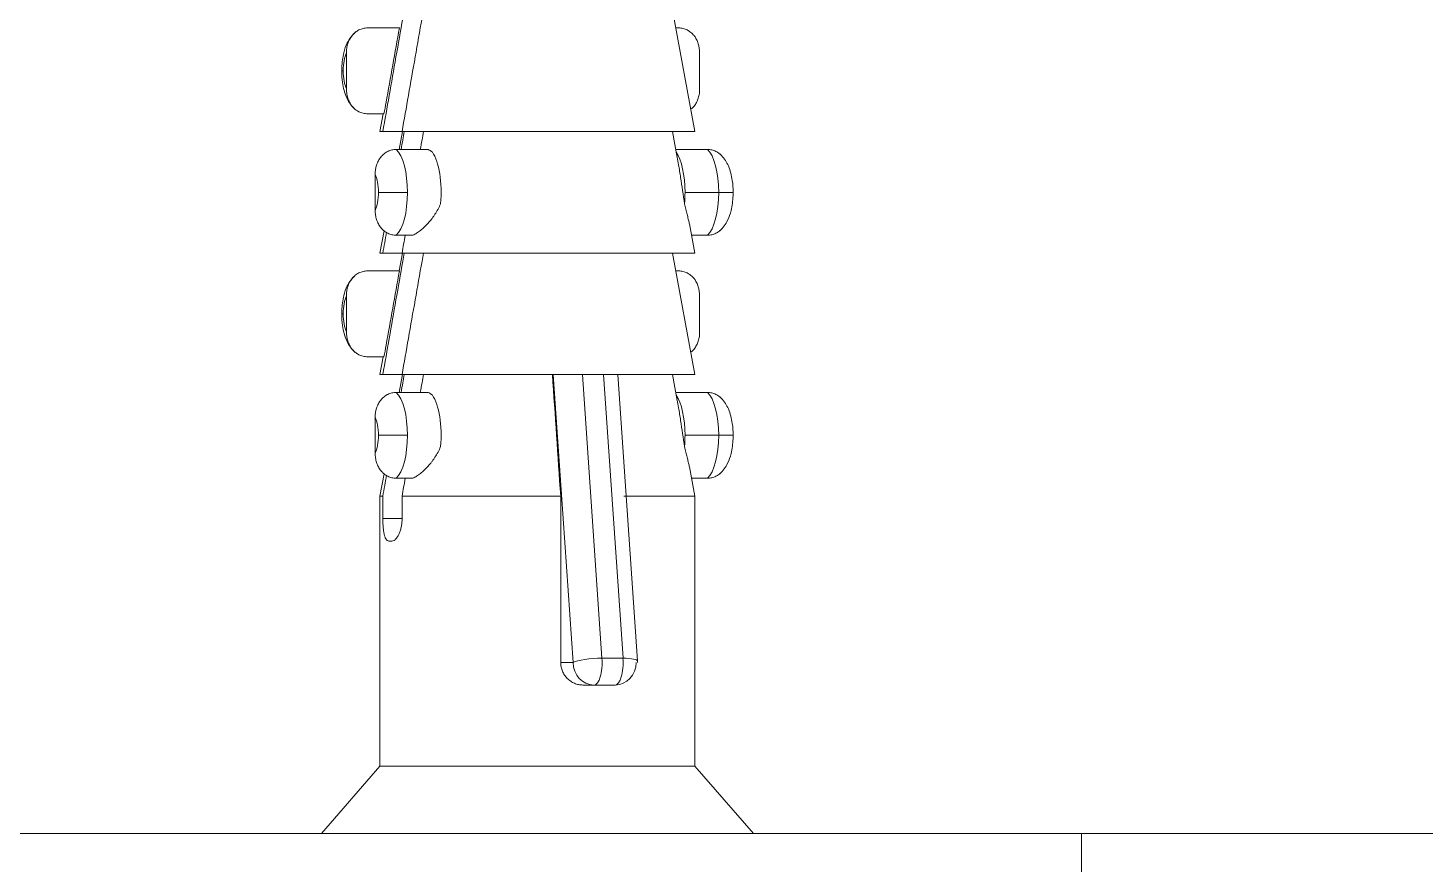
# Model space of a CAD drawing. Header units: millimetres. Extents: x 17284 to 19660, y -6011 to -2651.
# Drawn here: x 17986.48 to 18017.53, y -3353.72 to -3335.14 of the extents above; entities that cross this region are included whole.
import ezdxf

# ---------------------------------------------------------------- set-up
doc = ezdxf.new("R2010")
doc.units = ezdxf.units.MM

msp = doc.modelspace()

# ---------------------------------------------------------------- linework, layer by layer
at = {"linetype": 'Continuous', "lineweight": 18, "extrusion": (-1.22465e-16, -1, 0)}
for p, q in [((18001.307, -3337.445, 0), (18000.807, -3334.745, 0)), ((17994.029, -3335.141, 0), (17994.741, -3335.141, 0)), ((18000.945, -3335.141, 0), (18000.881, -3335.141, 0)), ((17993.562, -3335.695, 0), (17993.562, -3336.495, 0)), ((18001.412, -3335.695, 0), (18001.412, -3336.495, 0)), ((17994.029, -3337.049, 0), (17994.397, -3337.049, 0)), ((17994.381, -3337.049, 0), (17994.307, -3337.445, 0)), ((17994.372, -3337.445, 0), (17994.307, -3337.445, 0)), ((17994.372, -3337.445, 0), (17994.799, -3337.445, 0)), ((17994.807, -3337.445, 0), (17994.734, -3337.841, 0)), ((18001.307, -3337.445, 0), (17994.799, -3337.445, 0)), ((18000.914, -3338.019, 0), (18000.807, -3337.445, 0)), ((17994.67, -3337.841, 0), (17995.382, -3337.841, 0)), ((18001.585, -3337.841, 0), (18000.881, -3337.841, 0)), ((17994.203, -3339.195, 0), (17994.203, -3338.395, 0)), ((18001.307, -3340.145, 0), (18001.203, -3339.579, 0)), ((17994.399, -3339.649, 0), (17994.307, -3340.145, 0)), ((17994.67, -3339.749, 0), (17995.038, -3339.749, 0)), ((18001.585, -3339.749, 0), (18001.234, -3339.749, 0)), ((17994.372, -3340.145, 0), (17994.307, -3340.145, 0)), ((17994.372, -3340.145, 0), (17994.799, -3340.145, 0)), ((17994.807, -3340.145, 0), (17994.734, -3340.541, 0)), ((18001.307, -3340.145, 0), (17994.799, -3340.145, 0)), ((18001.307, -3342.845, 0), (18000.807, -3340.145, 0)), ((17994.029, -3340.541, 0), (17994.741, -3340.541, 0)), ((18000.945, -3340.541, 0), (18000.881, -3340.541, 0)), ((17993.562, -3341.095, 0), (17993.562, -3341.895, 0)), ((18001.412, -3341.095, 0), (18001.412, -3341.895, 0)), ((17994.029, -3342.449, 0), (17994.397, -3342.449, 0)), ((17994.381, -3342.449, 0), (17994.307, -3342.845, 0)), ((17994.372, -3342.845, 0), (17994.307, -3342.845, 0)), ((17994.372, -3342.845, 0), (17994.799, -3342.845, 0)), ((17994.807, -3342.845, 0), (17994.734, -3343.241, 0)), ((18001.307, -3342.845, 0), (17994.799, -3342.845, 0)), ((18000.033, -3349.21, 0), (17999.593, -3342.845, 0)), ((18000.914, -3343.419, 0), (18000.807, -3342.845, 0)), ((17994.67, -3343.241, 0), (17995.382, -3343.241, 0)), ((18001.585, -3343.241, 0), (18000.881, -3343.241, 0)), ((17994.203, -3344.595, 0), (17994.203, -3343.795, 0)), ((17994.399, -3345.049, 0), (17994.307, -3345.545, 0)), ((17994.67, -3345.149, 0), (17995.038, -3345.149, 0)), ((18001.307, -3345.545, 0), (18001.203, -3344.979, 0)), ((18001.585, -3345.149, 0), (18001.234, -3345.149, 0)), ((17994.372, -3345.545, 0), (17994.307, -3345.545, 0)), ((17994.307, -3345.545, 0), (17994.307, -3351.545, 0)), ((17994.372, -3345.545, 0), (17994.372, -3346.045, 0)), ((17994.799, -3345.545, 0), (17998.324, -3345.545, 0)), ((17994.799, -3345.545, 0), (17994.799, -3346.045, 0)), ((17998.324, -3349.245, 0), (17998.324, -3345.545, 0)), ((17999.725, -3345.545, 0), (18001.307, -3345.545, 0)), ((18001.307, -3351.545, 0), (18001.307, -3345.545, 0)), ((17994.574, -3346.545, 0), (17994.502, -3346.545, 0)), ((17999.067, -3349.745, 0), (17998.817, -3349.745, 0)), ((17999.067, -3349.745, 0), (17999.534, -3349.745, 0)), ((17994.307, -3351.545, 0), (17993.007, -3353.045, 0)), ((17994.307, -3351.545, 0), (17999.053, -3351.545, 0)), ((18001.307, -3351.545, 0), (17999.053, -3351.545, 0)), ((18002.607, -3353.045, 0), (18001.307, -3351.545, 0)), ((18023.801, -3353.045), (17754.518, -3353.045))]:
    msp.add_line(p, q, dxfattribs=at)
at = {"linetype": 'Continuous', "lineweight": 13, "extrusion": (-1.22465e-16, -1, 0)}
for p, q in [((17993.458, -3336.095, 0), (17993.491, -3336.095, 0)), ((17994.919, -3338.795, 0), (17994.274, -3338.795, 0)), ((18001.835, -3338.795, 0), (18001.087, -3338.795, 0)), ((18001.835, -3338.795, 0), (18002.157, -3338.795, 0)), ((17993.458, -3341.495, 0), (17993.491, -3341.495, 0)), ((17998.599, -3349.245, 0), (17998.157, -3342.845, 0)), ((17998.806, -3342.845, 0), (17999.241, -3349.15, 0)), ((17999.709, -3349.15, 0), (17999.273, -3342.845, 0)), ((17994.919, -3344.195, 0), (17994.274, -3344.195, 0)), ((18001.835, -3344.195, 0), (18001.087, -3344.195, 0)), ((18001.835, -3344.195, 0), (18002.157, -3344.195, 0)), ((17994.372, -3346.045, 0), (17994.799, -3346.045, 0)), ((17999.241, -3349.15, 0), (17999.709, -3349.15, 0)), ((17998.324, -3349.245, 0), (17998.599, -3349.245, 0))]:
    msp.add_line(p, q, dxfattribs=at)
at = {"linetype": 'Continuous', "lineweight": 18, "extrusion": (-1, -2.22045e-16, 0)}
msp.add_line((18009.901, -3412.281, 0), (18009.901, -3353.045, 0), dxfattribs=at)
at = {"linetype": 'Continuous', "lineweight": 18}
msp.add_arc((17999.534, -3349.245, 0), 0.5, 0, 3.95, dxfattribs=at)
at = {"linetype": 'Continuous', "lineweight": 13}
for centre, major_axis, ratio, start_param, end_param in [((17993.669, -3336.095, 0), (0, -0.5), 0.355976, 3.785094, 4.712389), ((17993.669, -3336.095, 0), (0, -0.5), 0.355976, 4.712389, 5.639684), ((17994.563, -3338.795, 0), (0, 1), 0.355976, 4.712389, 5.978493), ((18001.479, -3338.795, 0), (0, -1), 0.355976, 1.570796, 2.8369), ((17994.096, -3338.795, 0), (0, -0.5), 0.355976, 1.570796, 2.498092), ((17994.096, -3338.795, 0), (0, -0.5), 0.355976, 0.643501, 1.570796), ((17994.563, -3338.795, 0), (0, 1), 0.355976, 3.446285, 4.712389), ((18001.479, -3338.795, 0), (0, -1), 0.355976, 0.304693, 1.570796), ((17993.669, -3341.495, 0), (0, -0.5), 0.355976, 3.785094, 4.712389), ((17993.669, -3341.495, 0), (0, -0.5), 0.355976, 4.712389, 5.639684), ((17994.563, -3344.195, 0), (0, 1), 0.355976, 4.712389, 5.978493), ((18001.479, -3344.195, 0), (0, -1), 0.355976, 1.570796, 2.8369), ((17994.096, -3344.195, 0), (0, -0.5), 0.355976, 1.570796, 2.498092), ((17994.096, -3344.195, 0), (0, -0.5), 0.355976, 0.643501, 1.570796), ((17994.563, -3344.195, 0), (0, 1), 0.355976, 3.446285, 4.712389), ((18001.479, -3344.195, 0), (0, -1), 0.355976, 0.304693, 1.570796), ((17999.067, -3349.245, 0), (0.499, 0.034), 0.177949, 1.200653, 2.771449), ((17999.067, -3349.245, 0), (0, 0.5), 0.355976, 3.141593, 4.903982), ((17999.534, -3349.245, 0), (0, -0.5), 0.355976, 0, 1.762389), ((17999.534, -3349.245, 0), (0.499, 0.034), 0.177949, 0.000027, 1.200653), ((17999.067, -3349.245, 0), (0, -0.5), 0.934495, 4.712389, 6.283185)]:
    msp.add_ellipse(centre, major_axis=major_axis, ratio=ratio, start_param=start_param, end_param=end_param, dxfattribs=at)
at = {"linetype": 'Continuous', "lineweight": 18}
for centre, major_axis, ratio, start_param, end_param in [((17995.311, -3338.795, 0), (0, 1), 0.355976, 4.457766, 5.814651), ((18000.731, -3338.795, 0), (0, 1), 0.355976, 4.712389, 5.814651), ((18000.731, -3338.795, 0), (0, 1), 0.355976, 4.457766, 4.712389), ((17995.311, -3344.195, 0), (0, 1), 0.355976, 4.457766, 5.814651), ((18000.731, -3344.195, 0), (0, 1), 0.355976, 4.712389, 5.814651), ((18000.731, -3344.195, 0), (0, 1), 0.355976, 4.457766, 4.712389), ((17999.534, -3349.245, 0), (0, -0.5), 0.934495, 0, 1.570796)]:
    msp.add_ellipse(centre, major_axis=major_axis, ratio=ratio, start_param=start_param, end_param=end_param, dxfattribs=at)
for points, knots in [([(17994.847, -3334.745, 0), (17994.836, -3334.806, 0), (17994.826, -3334.866, 0), (17994.714, -3335.499, 0), (17994.613, -3336.07, 0), (17994.466, -3336.91, 0), (17994.419, -3337.177, 0), (17994.372, -3337.445, 0)], [0, 0, 0, 0, 0.067447, 0.067447, 0.702741, 0.702741, 1, 1, 1, 1]), ([(17995.274, -3334.745, 0), (17995.263, -3334.806, 0), (17995.253, -3334.866, 0), (17995.141, -3335.499, 0), (17995.04, -3336.07, 0), (17994.893, -3336.91, 0), (17994.846, -3337.177, 0), (17994.799, -3337.445, 0)], [0, 0, 0, 0, 0.067447, 0.067447, 0.702741, 0.702741, 1, 1, 1, 1]), ([(17993.758, -3335.238, 0), (17993.684, -3335.308, 0), (17993.578, -3335.448, 0), (17993.491, -3335.711, 0), (17993.461, -3335.931, 0), (17993.458, -3336.07, 0), (17993.458, -3336.095, 0)], [0, 0, 0, 0, 0.327084, 0.583022, 0.924325, 1, 1, 1, 1]), ([(17994.029, -3335.141, 0), (17993.997, -3335.141, 0), (17993.965, -3335.145, 0), (17993.917, -3335.156, 0), (17993.902, -3335.161, 0), (17993.871, -3335.172, 0), (17993.856, -3335.178, 0), (17993.812, -3335.2, 0), (17993.784, -3335.218, 0), (17993.751, -3335.244, 0), (17993.745, -3335.25, 0), (17993.733, -3335.261, 0), (17993.714, -3335.278, 0), (17993.686, -3335.309, 0), (17993.667, -3335.337, 0), (17993.648, -3335.365, 0), (17993.639, -3335.38, 0), (17993.615, -3335.425, 0), (17993.602, -3335.457, 0), (17993.587, -3335.506, 0), (17993.582, -3335.523, 0), (17993.575, -3335.557, 0), (17993.572, -3335.574, 0), (17993.564, -3335.625, 0), (17993.562, -3335.66, 0), (17993.562, -3335.695, 0)], [0, 0, 0, 0, 0.125, 0.125, 0.1875, 0.1875, 0.25, 0.25, 0.375, 0.375, 0.40625, 0.40625, 0.4375, 0.5, 0.5625, 0.5625, 0.625, 0.625, 0.75, 0.75, 0.8125, 0.8125, 0.875, 0.875, 1, 1, 1, 1]), ([(17994.741, -3335.141, 0), (17994.641, -3335.692, 0), (17994.542, -3336.243, 0), (17994.428, -3336.879, 0), (17994.413, -3336.964, 0), (17994.397, -3337.049, 0)], [0, 0, 0, 0, 0.866606, 0.866606, 1, 1, 1, 1]), ([(18001.412, -3335.695, 0), (18001.412, -3335.625, 0), (18001.403, -3335.557, 0), (18001.377, -3335.475, 0), (18001.372, -3335.458, 0), (18001.358, -3335.426, 0), (18001.344, -3335.395, 0), (18001.327, -3335.366, 0), (18001.313, -3335.345, 0), (18001.308, -3335.338, 0), (18001.298, -3335.324, 0), (18001.293, -3335.317, 0), (18001.266, -3335.284, 0), (18001.243, -3335.261, 0), (18001.204, -3335.229, 0), (18001.191, -3335.219, 0), (18001.17, -3335.206, 0), (18001.163, -3335.202, 0), (18001.148, -3335.193, 0), (18001.141, -3335.189, 0), (18001.104, -3335.171, 0), (18001.074, -3335.16, 0), (18001.026, -3335.149, 0), (18001.01, -3335.146, 0), (18000.977, -3335.142, 0), (18000.961, -3335.141, 0), (18000.945, -3335.141, 0)], [0, 0, 0, 0, 0.25, 0.25, 0.3125, 0.3125, 0.375, 0.4375, 0.4375, 0.46875, 0.46875, 0.5, 0.5, 0.625, 0.625, 0.6875, 0.6875, 0.71875, 0.71875, 0.75, 0.75, 0.875, 0.875, 0.9375, 0.9375, 1, 1, 1, 1]), ([(17993.458, -3336.095, 0), (17993.458, -3336.186, 0), (17993.473, -3336.392, 0), (17993.545, -3336.673, 0), (17993.66, -3336.862, 0), (17993.744, -3336.939, 0), (17993.758, -3336.952, 0)], [0, 0, 0, 0, 0.265683, 0.628412, 0.938194, 1, 1, 1, 1]), ([(17993.562, -3336.495, 0), (17993.562, -3336.565, 0), (17993.571, -3336.633, 0), (17993.597, -3336.715, 0), (17993.603, -3336.732, 0), (17993.616, -3336.764, 0), (17993.63, -3336.794, 0), (17993.647, -3336.824, 0), (17993.661, -3336.845, 0), (17993.666, -3336.852, 0), (17993.676, -3336.866, 0), (17993.681, -3336.873, 0), (17993.708, -3336.906, 0), (17993.731, -3336.929, 0), (17993.77, -3336.961, 0), (17993.783, -3336.97, 0), (17993.804, -3336.984, 0), (17993.811, -3336.988, 0), (17993.826, -3336.996, 0), (17993.833, -3337, 0), (17993.87, -3337.019, 0), (17993.9, -3337.03, 0), (17993.948, -3337.041, 0), (17993.964, -3337.044, 0), (17993.997, -3337.048, 0), (17994.013, -3337.049, 0), (17994.029, -3337.049, 0)], [0, 0, 0, 0, 0.25, 0.25, 0.3125, 0.3125, 0.375, 0.4375, 0.4375, 0.46875, 0.46875, 0.5, 0.5, 0.625, 0.625, 0.6875, 0.6875, 0.71875, 0.71875, 0.75, 0.75, 0.875, 0.875, 0.9375, 0.9375, 1, 1, 1, 1]), ([(18001.217, -3336.95, 0), (18001.223, -3336.945, 0), (18001.229, -3336.94, 0), (18001.241, -3336.929, 0), (18001.26, -3336.912, 0), (18001.288, -3336.88, 0), (18001.308, -3336.853, 0), (18001.326, -3336.825, 0), (18001.335, -3336.81, 0), (18001.359, -3336.764, 0), (18001.372, -3336.733, 0), (18001.387, -3336.683, 0), (18001.392, -3336.667, 0), (18001.399, -3336.633, 0), (18001.403, -3336.616, 0), (18001.41, -3336.564, 0), (18001.412, -3336.53, 0), (18001.412, -3336.495, 0)], [0, 0, 0, 0, 0.048883, 0.048883, 0.098942, 0.199059, 0.299177, 0.299177, 0.399294, 0.399294, 0.59953, 0.59953, 0.699647, 0.699647, 0.799765, 0.799765, 1, 1, 1, 1]), ([(17994.847, -3337.445, 0), (17994.836, -3337.506, 0), (17994.826, -3337.566, 0), (17994.802, -3337.698, 0), (17994.79, -3337.77, 0), (17994.777, -3337.841, 0)], [0, 0, 0, 0, 0.459752, 0.459752, 1, 1, 1, 1]), ([(17995.274, -3337.445, 0), (17995.263, -3337.506, 0), (17995.253, -3337.566, 0), (17995.229, -3337.698, 0), (17995.217, -3337.77, 0), (17995.204, -3337.841, 0)], [0, 0, 0, 0, 0.459752, 0.459752, 1, 1, 1, 1]), ([(17994.203, -3338.395, 0), (17994.203, -3338.325, 0), (17994.212, -3338.257, 0), (17994.237, -3338.175, 0), (17994.243, -3338.158, 0), (17994.256, -3338.126, 0), (17994.271, -3338.095, 0), (17994.288, -3338.066, 0), (17994.302, -3338.045, 0), (17994.307, -3338.038, 0), (17994.317, -3338.024, 0), (17994.322, -3338.017, 0), (17994.349, -3337.984, 0), (17994.372, -3337.961, 0), (17994.411, -3337.929, 0), (17994.424, -3337.919, 0), (17994.445, -3337.906, 0), (17994.452, -3337.902, 0), (17994.467, -3337.893, 0), (17994.474, -3337.889, 0), (17994.511, -3337.871, 0), (17994.541, -3337.86, 0), (17994.589, -3337.849, 0), (17994.605, -3337.846, 0), (17994.637, -3337.842, 0), (17994.654, -3337.841, 0), (17994.67, -3337.841, 0)], [0, 0, 0, 0, 0.25, 0.25, 0.3125, 0.3125, 0.375, 0.4375, 0.4375, 0.46875, 0.46875, 0.5, 0.5, 0.625, 0.625, 0.6875, 0.6875, 0.71875, 0.71875, 0.75, 0.75, 0.875, 0.875, 0.9375, 0.9375, 1, 1, 1, 1]), ([(18000.913, -3338.016, 0), (18000.923, -3338.071, 0), (18000.933, -3338.127, 0), (18000.959, -3338.276, 0), (18000.975, -3338.371, 0), (18001.02, -3338.658, 0), (18001.048, -3338.852, 0), (18001.076, -3339.047, 0)], [0, 0, 0, 0, 0.164651, 0.164651, 0.4431, 0.4431, 1, 1, 1, 1]), ([(18001.585, -3337.841, 0), (18001.618, -3337.841, 0), (18001.65, -3337.845, 0), (18001.698, -3337.856, 0), (18001.713, -3337.861, 0), (18001.744, -3337.872, 0), (18001.759, -3337.878, 0), (18001.803, -3337.9, 0), (18001.831, -3337.918, 0), (18001.86, -3337.941, 0), (18001.863, -3337.944, 0), (18001.866, -3337.946, 0)], [0, 0, 0, 0, 0.321117, 0.321117, 0.481676, 0.481676, 0.642235, 0.642235, 0.963352, 0.963352, 1, 1, 1, 1]), ([(18002.157, -3338.795, 0), (18002.157, -3338.704, 0), (18002.141, -3338.498, 0), (18002.07, -3338.217, 0), (18001.954, -3338.028, 0), (18001.871, -3337.95, 0), (18001.857, -3337.938, 0)], [0, 0, 0, 0, 0.265683, 0.628412, 0.938194, 1, 1, 1, 1]), ([(18001.857, -3339.652, 0), (18001.931, -3339.582, 0), (18002.037, -3339.441, 0), (18002.124, -3339.179, 0), (18002.154, -3338.958, 0), (18002.157, -3338.82, 0), (18002.157, -3338.795, 0)], [0, 0, 0, 0, 0.327084, 0.583022, 0.924325, 1, 1, 1, 1]), ([(17994.67, -3339.749, 0), (17994.637, -3339.749, 0), (17994.605, -3339.745, 0), (17994.558, -3339.734, 0), (17994.542, -3339.729, 0), (17994.512, -3339.718, 0), (17994.496, -3339.711, 0), (17994.452, -3339.69, 0), (17994.425, -3339.672, 0), (17994.392, -3339.646, 0), (17994.386, -3339.64, 0), (17994.373, -3339.629, 0), (17994.355, -3339.612, 0), (17994.327, -3339.58, 0), (17994.307, -3339.553, 0), (17994.289, -3339.525, 0), (17994.28, -3339.51, 0), (17994.256, -3339.464, 0), (17994.243, -3339.433, 0), (17994.227, -3339.383, 0), (17994.223, -3339.367, 0), (17994.215, -3339.333, 0), (17994.212, -3339.316, 0), (17994.205, -3339.264, 0), (17994.203, -3339.23, 0), (17994.203, -3339.195, 0)], [0, 0, 0, 0, 0.125, 0.125, 0.1875, 0.1875, 0.25, 0.25, 0.375, 0.375, 0.40625, 0.40625, 0.4375, 0.5, 0.5625, 0.5625, 0.625, 0.625, 0.75, 0.75, 0.8125, 0.8125, 0.875, 0.875, 1, 1, 1, 1]), ([(17995.655, -3339.047, 0), (17995.638, -3339.089, 0), (17995.618, -3339.129, 0), (17995.577, -3339.208, 0), (17995.554, -3339.245, 0), (17995.519, -3339.3, 0), (17995.507, -3339.318, 0), (17995.482, -3339.353, 0), (17995.469, -3339.371, 0), (17995.43, -3339.421, 0), (17995.404, -3339.453, 0), (17995.349, -3339.513, 0), (17995.322, -3339.541, 0), (17995.279, -3339.581, 0), (17995.265, -3339.594, 0), (17995.236, -3339.618, 0), (17995.222, -3339.63, 0), (17995.179, -3339.664, 0), (17995.151, -3339.684, 0), (17995.094, -3339.72, 0), (17995.066, -3339.736, 0), (17995.038, -3339.749, 0)], [0, 0, 0, 0, 0.125, 0.125, 0.25, 0.25, 0.3125, 0.3125, 0.375, 0.375, 0.5, 0.5, 0.625, 0.625, 0.6875, 0.6875, 0.75, 0.75, 0.875, 0.875, 1, 1, 1, 1]), ([(18001.076, -3339.047, 0), (18001.085, -3339.089, 0), (18001.095, -3339.129, 0), (18001.115, -3339.208, 0), (18001.124, -3339.245, 0), (18001.138, -3339.3, 0), (18001.142, -3339.318, 0), (18001.151, -3339.353, 0), (18001.155, -3339.371, 0), (18001.168, -3339.421, 0), (18001.175, -3339.453, 0), (18001.189, -3339.513, 0), (18001.195, -3339.541, 0), (18001.202, -3339.574, 0), (18001.203, -3339.579, 0), (18001.204, -3339.585, 0)], [0, 0, 0, 0, 0.191612, 0.191612, 0.383225, 0.383225, 0.479031, 0.479031, 0.574837, 0.574837, 0.766449, 0.766449, 0.958061, 0.958061, 1, 1, 1, 1]), ([(18001.896, -3339.615, 0), (18001.884, -3339.627, 0), (18001.871, -3339.639, 0), (18001.845, -3339.661, 0), (18001.831, -3339.67, 0), (18001.811, -3339.684, 0), (18001.803, -3339.688, 0), (18001.789, -3339.696, 0), (18001.782, -3339.7, 0), (18001.745, -3339.719, 0), (18001.714, -3339.73, 0), (18001.667, -3339.741, 0), (18001.651, -3339.744, 0), (18001.618, -3339.748, 0), (18001.602, -3339.749, 0), (18001.585, -3339.749, 0)], [0, 0, 0, 0, 0.148816, 0.148816, 0.29068, 0.29068, 0.361612, 0.361612, 0.432544, 0.432544, 0.716272, 0.716272, 0.858136, 0.858136, 1, 1, 1, 1]), ([(17994.847, -3340.145, 0), (17994.836, -3340.206, 0), (17994.826, -3340.266, 0), (17994.714, -3340.899, 0), (17994.613, -3341.47, 0), (17994.466, -3342.31, 0), (17994.419, -3342.577, 0), (17994.372, -3342.845, 0)], [0, 0, 0, 0, 0.067447, 0.067447, 0.702741, 0.702741, 1, 1, 1, 1]), ([(17995.274, -3340.145, 0), (17995.263, -3340.206, 0), (17995.253, -3340.266, 0), (17995.141, -3340.899, 0), (17995.04, -3341.47, 0), (17994.893, -3342.31, 0), (17994.846, -3342.577, 0), (17994.799, -3342.845, 0)], [0, 0, 0, 0, 0.067447, 0.067447, 0.702741, 0.702741, 1, 1, 1, 1]), ([(17994.029, -3340.541, 0), (17993.997, -3340.541, 0), (17993.965, -3340.545, 0), (17993.917, -3340.556, 0), (17993.902, -3340.561, 0), (17993.871, -3340.572, 0), (17993.856, -3340.578, 0), (17993.812, -3340.6, 0), (17993.784, -3340.618, 0), (17993.751, -3340.644, 0), (17993.745, -3340.65, 0), (17993.733, -3340.661, 0), (17993.714, -3340.678, 0), (17993.686, -3340.709, 0), (17993.667, -3340.737, 0), (17993.648, -3340.765, 0), (17993.639, -3340.78, 0), (17993.615, -3340.825, 0), (17993.602, -3340.857, 0), (17993.587, -3340.906, 0), (17993.582, -3340.923, 0), (17993.575, -3340.957, 0), (17993.572, -3340.974, 0), (17993.564, -3341.025, 0), (17993.562, -3341.06, 0), (17993.562, -3341.095, 0)], [0, 0, 0, 0, 0.125, 0.125, 0.1875, 0.1875, 0.25, 0.25, 0.375, 0.375, 0.40625, 0.40625, 0.4375, 0.5, 0.5625, 0.5625, 0.625, 0.625, 0.75, 0.75, 0.8125, 0.8125, 0.875, 0.875, 1, 1, 1, 1]), ([(17994.741, -3340.541, 0), (17994.641, -3341.092, 0), (17994.542, -3341.643, 0), (17994.428, -3342.279, 0), (17994.413, -3342.364, 0), (17994.397, -3342.449, 0)], [0, 0, 0, 0, 0.866606, 0.866606, 1, 1, 1, 1]), ([(18001.412, -3341.095, 0), (18001.412, -3341.025, 0), (18001.403, -3340.957, 0), (18001.377, -3340.875, 0), (18001.372, -3340.858, 0), (18001.358, -3340.826, 0), (18001.344, -3340.795, 0), (18001.327, -3340.766, 0), (18001.313, -3340.745, 0), (18001.308, -3340.738, 0), (18001.298, -3340.724, 0), (18001.293, -3340.717, 0), (18001.266, -3340.684, 0), (18001.243, -3340.661, 0), (18001.204, -3340.629, 0), (18001.191, -3340.619, 0), (18001.17, -3340.606, 0), (18001.163, -3340.602, 0), (18001.148, -3340.593, 0), (18001.141, -3340.589, 0), (18001.104, -3340.571, 0), (18001.074, -3340.56, 0), (18001.026, -3340.549, 0), (18001.01, -3340.546, 0), (18000.977, -3340.542, 0), (18000.961, -3340.541, 0), (18000.945, -3340.541, 0)], [0, 0, 0, 0, 0.25, 0.25, 0.3125, 0.3125, 0.375, 0.4375, 0.4375, 0.46875, 0.46875, 0.5, 0.5, 0.625, 0.625, 0.6875, 0.6875, 0.71875, 0.71875, 0.75, 0.75, 0.875, 0.875, 0.9375, 0.9375, 1, 1, 1, 1]), ([(17993.758, -3340.638, 0), (17993.684, -3340.708, 0), (17993.578, -3340.848, 0), (17993.491, -3341.111, 0), (17993.461, -3341.331, 0), (17993.458, -3341.47, 0), (17993.458, -3341.495, 0)], [0, 0, 0, 0, 0.327084, 0.583022, 0.924325, 1, 1, 1, 1]), ([(17993.458, -3341.495, 0), (17993.458, -3341.586, 0), (17993.473, -3341.792, 0), (17993.545, -3342.073, 0), (17993.66, -3342.262, 0), (17993.744, -3342.339, 0), (17993.758, -3342.352, 0)], [0, 0, 0, 0, 0.265683, 0.628412, 0.938194, 1, 1, 1, 1]), ([(17993.562, -3341.895, 0), (17993.562, -3341.965, 0), (17993.571, -3342.033, 0), (17993.597, -3342.115, 0), (17993.603, -3342.132, 0), (17993.616, -3342.164, 0), (17993.63, -3342.194, 0), (17993.647, -3342.224, 0), (17993.661, -3342.245, 0), (17993.666, -3342.252, 0), (17993.676, -3342.266, 0), (17993.681, -3342.273, 0), (17993.708, -3342.306, 0), (17993.731, -3342.329, 0), (17993.77, -3342.361, 0), (17993.783, -3342.37, 0), (17993.804, -3342.384, 0), (17993.811, -3342.388, 0), (17993.826, -3342.396, 0), (17993.833, -3342.4, 0), (17993.87, -3342.419, 0), (17993.9, -3342.43, 0), (17993.948, -3342.441, 0), (17993.964, -3342.444, 0), (17993.997, -3342.448, 0), (17994.013, -3342.449, 0), (17994.029, -3342.449, 0)], [0, 0, 0, 0, 0.25, 0.25, 0.3125, 0.3125, 0.375, 0.4375, 0.4375, 0.46875, 0.46875, 0.5, 0.5, 0.625, 0.625, 0.6875, 0.6875, 0.71875, 0.71875, 0.75, 0.75, 0.875, 0.875, 0.9375, 0.9375, 1, 1, 1, 1]), ([(18001.217, -3342.35, 0), (18001.223, -3342.345, 0), (18001.229, -3342.34, 0), (18001.241, -3342.329, 0), (18001.26, -3342.312, 0), (18001.288, -3342.28, 0), (18001.308, -3342.253, 0), (18001.326, -3342.225, 0), (18001.335, -3342.21, 0), (18001.359, -3342.164, 0), (18001.372, -3342.133, 0), (18001.387, -3342.083, 0), (18001.392, -3342.067, 0), (18001.399, -3342.033, 0), (18001.403, -3342.016, 0), (18001.41, -3341.964, 0), (18001.412, -3341.93, 0), (18001.412, -3341.895, 0)], [0, 0, 0, 0, 0.048883, 0.048883, 0.098942, 0.199059, 0.299177, 0.299177, 0.399294, 0.399294, 0.59953, 0.59953, 0.699647, 0.699647, 0.799765, 0.799765, 1, 1, 1, 1]), ([(17994.847, -3342.845, 0), (17994.836, -3342.906, 0), (17994.826, -3342.966, 0), (17994.802, -3343.098, 0), (17994.79, -3343.17, 0), (17994.777, -3343.241, 0)], [0, 0, 0, 0, 0.459752, 0.459752, 1, 1, 1, 1]), ([(17995.274, -3342.845, 0), (17995.263, -3342.906, 0), (17995.253, -3342.966, 0), (17995.229, -3343.098, 0), (17995.217, -3343.17, 0), (17995.204, -3343.241, 0)], [0, 0, 0, 0, 0.459752, 0.459752, 1, 1, 1, 1]), ([(17994.203, -3343.795, 0), (17994.203, -3343.725, 0), (17994.212, -3343.657, 0), (17994.237, -3343.575, 0), (17994.243, -3343.558, 0), (17994.256, -3343.526, 0), (17994.271, -3343.495, 0), (17994.288, -3343.466, 0), (17994.302, -3343.445, 0), (17994.307, -3343.438, 0), (17994.317, -3343.424, 0), (17994.322, -3343.417, 0), (17994.349, -3343.384, 0), (17994.372, -3343.361, 0), (17994.411, -3343.329, 0), (17994.424, -3343.319, 0), (17994.445, -3343.306, 0), (17994.452, -3343.302, 0), (17994.467, -3343.293, 0), (17994.474, -3343.289, 0), (17994.511, -3343.271, 0), (17994.541, -3343.26, 0), (17994.589, -3343.249, 0), (17994.605, -3343.246, 0), (17994.637, -3343.242, 0), (17994.654, -3343.241, 0), (17994.67, -3343.241, 0)], [0, 0, 0, 0, 0.25, 0.25, 0.3125, 0.3125, 0.375, 0.4375, 0.4375, 0.46875, 0.46875, 0.5, 0.5, 0.625, 0.625, 0.6875, 0.6875, 0.71875, 0.71875, 0.75, 0.75, 0.875, 0.875, 0.9375, 0.9375, 1, 1, 1, 1]), ([(18001.585, -3343.241, 0), (18001.618, -3343.241, 0), (18001.65, -3343.245, 0), (18001.698, -3343.256, 0), (18001.713, -3343.261, 0), (18001.744, -3343.272, 0), (18001.759, -3343.278, 0), (18001.803, -3343.3, 0), (18001.831, -3343.318, 0), (18001.86, -3343.341, 0), (18001.863, -3343.344, 0), (18001.866, -3343.346, 0)], [0, 0, 0, 0, 0.321117, 0.321117, 0.481676, 0.481676, 0.642235, 0.642235, 0.963352, 0.963352, 1, 1, 1, 1]), ([(18002.157, -3344.195, 0), (18002.157, -3344.104, 0), (18002.141, -3343.898, 0), (18002.07, -3343.617, 0), (18001.954, -3343.428, 0), (18001.871, -3343.35, 0), (18001.857, -3343.338, 0)], [0, 0, 0, 0, 0.265683, 0.628412, 0.938194, 1, 1, 1, 1]), ([(18000.913, -3343.416, 0), (18000.923, -3343.471, 0), (18000.933, -3343.527, 0), (18000.959, -3343.676, 0), (18000.975, -3343.771, 0), (18001.02, -3344.058, 0), (18001.048, -3344.252, 0), (18001.076, -3344.447, 0)], [0, 0, 0, 0, 0.164651, 0.164651, 0.4431, 0.4431, 1, 1, 1, 1]), ([(18001.857, -3345.052, 0), (18001.931, -3344.982, 0), (18002.037, -3344.841, 0), (18002.124, -3344.579, 0), (18002.154, -3344.358, 0), (18002.157, -3344.22, 0), (18002.157, -3344.195, 0)], [0, 0, 0, 0, 0.327084, 0.583022, 0.924325, 1, 1, 1, 1]), ([(17995.655, -3344.447, 0), (17995.638, -3344.489, 0), (17995.618, -3344.529, 0), (17995.577, -3344.608, 0), (17995.554, -3344.645, 0), (17995.519, -3344.7, 0), (17995.507, -3344.718, 0), (17995.482, -3344.753, 0), (17995.469, -3344.771, 0), (17995.43, -3344.821, 0), (17995.404, -3344.853, 0), (17995.349, -3344.913, 0), (17995.322, -3344.941, 0), (17995.279, -3344.981, 0), (17995.265, -3344.994, 0), (17995.236, -3345.018, 0), (17995.222, -3345.03, 0), (17995.179, -3345.064, 0), (17995.151, -3345.084, 0), (17995.094, -3345.12, 0), (17995.066, -3345.136, 0), (17995.038, -3345.149, 0)], [0, 0, 0, 0, 0.125, 0.125, 0.25, 0.25, 0.3125, 0.3125, 0.375, 0.375, 0.5, 0.5, 0.625, 0.625, 0.6875, 0.6875, 0.75, 0.75, 0.875, 0.875, 1, 1, 1, 1]), ([(18001.076, -3344.447, 0), (18001.085, -3344.489, 0), (18001.095, -3344.529, 0), (18001.115, -3344.608, 0), (18001.124, -3344.645, 0), (18001.138, -3344.7, 0), (18001.142, -3344.718, 0), (18001.151, -3344.753, 0), (18001.155, -3344.771, 0), (18001.168, -3344.821, 0), (18001.175, -3344.853, 0), (18001.189, -3344.913, 0), (18001.195, -3344.941, 0), (18001.202, -3344.974, 0), (18001.203, -3344.979, 0), (18001.204, -3344.985, 0)], [0, 0, 0, 0, 0.191612, 0.191612, 0.383225, 0.383225, 0.479031, 0.479031, 0.574837, 0.574837, 0.766449, 0.766449, 0.958061, 0.958061, 1, 1, 1, 1]), ([(17994.67, -3345.149, 0), (17994.637, -3345.149, 0), (17994.605, -3345.145, 0), (17994.558, -3345.134, 0), (17994.542, -3345.129, 0), (17994.512, -3345.118, 0), (17994.496, -3345.111, 0), (17994.452, -3345.09, 0), (17994.425, -3345.072, 0), (17994.392, -3345.046, 0), (17994.386, -3345.04, 0), (17994.373, -3345.029, 0), (17994.355, -3345.012, 0), (17994.327, -3344.98, 0), (17994.307, -3344.953, 0), (17994.289, -3344.925, 0), (17994.28, -3344.91, 0), (17994.256, -3344.864, 0), (17994.243, -3344.833, 0), (17994.227, -3344.783, 0), (17994.223, -3344.767, 0), (17994.215, -3344.733, 0), (17994.212, -3344.716, 0), (17994.205, -3344.664, 0), (17994.203, -3344.63, 0), (17994.203, -3344.595, 0)], [0, 0, 0, 0, 0.125, 0.125, 0.1875, 0.1875, 0.25, 0.25, 0.375, 0.375, 0.40625, 0.40625, 0.4375, 0.5, 0.5625, 0.5625, 0.625, 0.625, 0.75, 0.75, 0.8125, 0.8125, 0.875, 0.875, 1, 1, 1, 1]), ([(18001.896, -3345.015, 0), (18001.884, -3345.027, 0), (18001.871, -3345.039, 0), (18001.845, -3345.061, 0), (18001.831, -3345.07, 0), (18001.811, -3345.084, 0), (18001.803, -3345.088, 0), (18001.789, -3345.096, 0), (18001.782, -3345.1, 0), (18001.745, -3345.119, 0), (18001.714, -3345.13, 0), (18001.667, -3345.141, 0), (18001.651, -3345.144, 0), (18001.618, -3345.148, 0), (18001.602, -3345.149, 0), (18001.585, -3345.149, 0)], [0, 0, 0, 0, 0.148816, 0.148816, 0.29068, 0.29068, 0.361612, 0.361612, 0.432544, 0.432544, 0.716272, 0.716272, 0.858136, 0.858136, 1, 1, 1, 1]), ([(17994.372, -3346.045, 0), (17994.372, -3346.078, 0), (17994.372, -3346.111, 0), (17994.374, -3346.159, 0), (17994.375, -3346.174, 0), (17994.377, -3346.206, 0), (17994.378, -3346.221, 0), (17994.382, -3346.267, 0), (17994.385, -3346.295, 0), (17994.391, -3346.336, 0), (17994.393, -3346.349, 0), (17994.398, -3346.375, 0), (17994.4, -3346.387, 0), (17994.408, -3346.421, 0), (17994.414, -3346.442, 0), (17994.423, -3346.465, 0), (17994.425, -3346.469, 0), (17994.428, -3346.478, 0), (17994.434, -3346.49, 0), (17994.444, -3346.507, 0), (17994.453, -3346.518, 0), (17994.462, -3346.528, 0), (17994.467, -3346.532, 0), (17994.481, -3346.542, 0), (17994.492, -3346.545, 0), (17994.502, -3346.545, 0)], [0, 0, 0, 0, 0.125, 0.125, 0.1875, 0.1875, 0.25, 0.25, 0.375, 0.375, 0.4375, 0.4375, 0.5, 0.5, 0.625, 0.625, 0.65625, 0.65625, 0.6875, 0.75, 0.8125, 0.8125, 0.875, 0.875, 1, 1, 1, 1]), ([(17994.799, -3346.045, 0), (17994.799, -3346.078, 0), (17994.797, -3346.111, 0), (17994.792, -3346.159, 0), (17994.79, -3346.174, 0), (17994.785, -3346.206, 0), (17994.782, -3346.221, 0), (17994.773, -3346.267, 0), (17994.765, -3346.295, 0), (17994.752, -3346.336, 0), (17994.747, -3346.349, 0), (17994.737, -3346.375, 0), (17994.731, -3346.387, 0), (17994.715, -3346.421, 0), (17994.703, -3346.442, 0), (17994.687, -3346.465, 0), (17994.684, -3346.469, 0), (17994.678, -3346.478, 0), (17994.668, -3346.49, 0), (17994.652, -3346.507, 0), (17994.639, -3346.518, 0), (17994.626, -3346.528, 0), (17994.619, -3346.532, 0), (17994.599, -3346.542, 0), (17994.586, -3346.545, 0), (17994.574, -3346.545, 0)], [0, 0, 0, 0, 0.125, 0.125, 0.1875, 0.1875, 0.25, 0.25, 0.375, 0.375, 0.4375, 0.4375, 0.5, 0.5, 0.625, 0.625, 0.65625, 0.65625, 0.6875, 0.75, 0.8125, 0.8125, 0.875, 0.875, 1, 1, 1, 1]), ([(17998.817, -3349.745, 0), (17998.785, -3349.745, 0), (17998.753, -3349.742, 0), (17998.707, -3349.732, 0), (17998.692, -3349.728, 0), (17998.661, -3349.719, 0), (17998.646, -3349.713, 0), (17998.601, -3349.694, 0), (17998.573, -3349.679, 0), (17998.533, -3349.652, 0), (17998.52, -3349.642, 0), (17998.495, -3349.621, 0), (17998.483, -3349.61, 0), (17998.448, -3349.576, 0), (17998.428, -3349.551, 0), (17998.4, -3349.51, 0), (17998.391, -3349.496, 0), (17998.376, -3349.467, 0), (17998.362, -3349.438, 0), (17998.351, -3349.407, 0), (17998.341, -3349.376, 0), (17998.337, -3349.36, 0), (17998.327, -3349.311, 0), (17998.324, -3349.278, 0), (17998.324, -3349.245, 0)], [0, 0, 0, 0, 0.125, 0.125, 0.1875, 0.1875, 0.25, 0.25, 0.375, 0.375, 0.4375, 0.4375, 0.5, 0.5, 0.625, 0.625, 0.6875, 0.6875, 0.75, 0.8125, 0.8125, 0.875, 0.875, 1, 1, 1, 1])]:
    msp.add_open_spline(points, degree=3, knots=knots, dxfattribs=at)
for points in [[(17995.382, -3337.841, 0), (17995.412, -3337.857, 0), (17995.442, -3337.878, 0), (17995.472, -3337.903, 0)], [(17994.453, -3339.681, 0), (17994.426, -3339.836, 0), (17994.399, -3339.99, 0), (17994.372, -3340.145, 0)], [(17994.868, -3339.749, 0), (17994.845, -3339.881, 0), (17994.822, -3340.013, 0), (17994.799, -3340.145, 0)], [(17998.324, -3345.545, 0), (17998.263, -3344.645, 0), (17998.202, -3343.745, 0), (17998.141, -3342.845, 0)], [(17995.382, -3343.241, 0), (17995.412, -3343.257, 0), (17995.442, -3343.278, 0), (17995.472, -3343.303, 0)], [(17994.453, -3345.081, 0), (17994.426, -3345.236, 0), (17994.399, -3345.39, 0), (17994.372, -3345.545, 0)], [(17994.868, -3345.149, 0), (17994.845, -3345.281, 0), (17994.822, -3345.413, 0), (17994.799, -3345.545, 0)]]:
    msp.add_open_spline(points, degree=3, dxfattribs=at)

doc.saveas('drawing.dxf')
